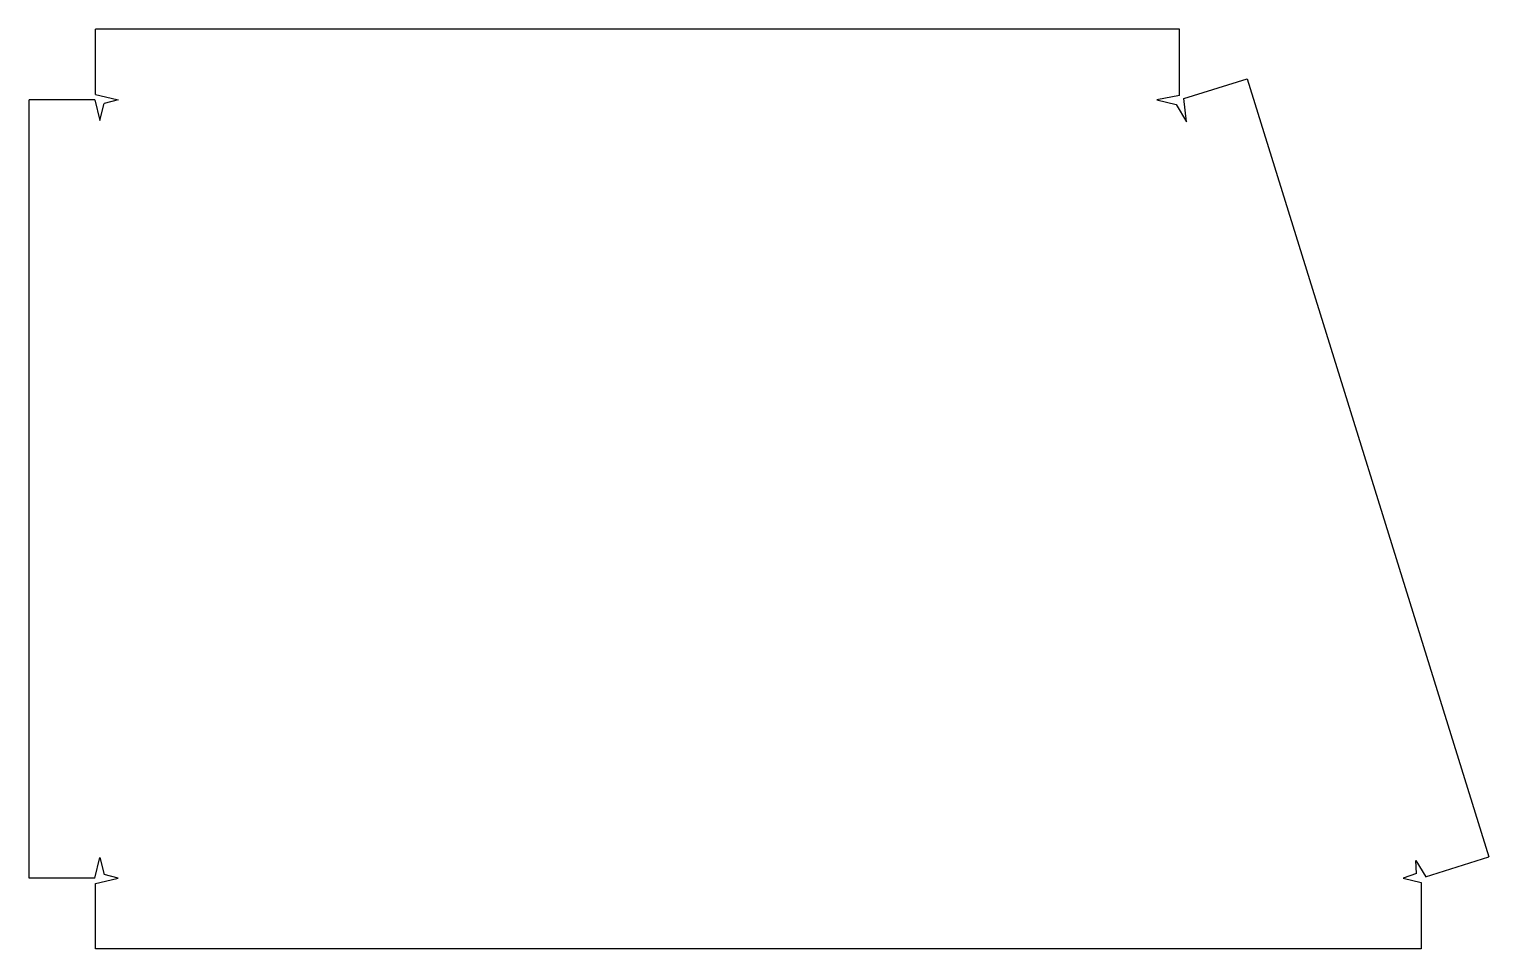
# Model space of a CAD drawing. Extents: x -43 to 596, y 465 to 868.
import ezdxf

# ---------------------------------------------------------------- set-up
doc = ezdxf.new("R2010")
doc.units = 0
doc.layers.get('0').update_dxf_attribs({"linetype": 'CONTINUOUS'})

msp = doc.modelspace()

# ---------------------------------------------------------------- linework, layer by layer
for p, q in [((460.99, 867.85), (-14.1, 867.85)), ((-14.1, 839.18), (-14.1, 867.85)), ((460.99, 838.85), (460.99, 867.85)), ((462.9, 837.44), (490.58, 846.04)), ((490.58, 846.04), (596.46, 505.19)), ((490.58, 846.04), (490.58, 846.04)), ((-14.1, 839.18), (-12.1, 838.85)), ((-12.1, 838.85), (-4.1, 836.85)), ((460.99, 838.85), (450.99, 836.85)), ((-14.35, 836.85), (-43.1, 836.85)), ((-43.1, 495.9), (-43.1, 836.85)), ((-14.35, 836.85), (-12.1, 827.85)), ((-12.1, 827.85), (-10.23, 835.31)), ((-4.1, 836.85), (-10.23, 835.31)), ((450.99, 836.85), (459.52, 834.85)), ((459.52, 834.85), (463.95, 827.3)), ((463.95, 827.3), (462.9, 837.44)), ((-14.35, 495.9), (-12.1, 504.9)), ((-12.1, 504.9), (-10.23, 497.43)), ((564.72, 497.9), (564.51, 503.54)), ((564.51, 503.54), (568.8, 496.49)), ((568.79, 496.5), (596.46, 505.19)), ((-14.35, 495.9), (-43.1, 495.9)), ((-14.1, 493.56), (-12.1, 493.9)), ((-14.1, 464.9), (-14.1, 493.56)), ((-12.1, 493.9), (-4.1, 495.9)), ((-4.1, 495.9), (-10.23, 497.43)), ((564.72, 497.9), (558.89, 495.9)), ((558.89, 495.9), (566.89, 493.9)), ((566.89, 493.9), (566.89, 464.9)), ((566.89, 464.9), (-14.1, 464.9))]:
    msp.add_line(p, q)

doc.saveas('drawing.dxf')
